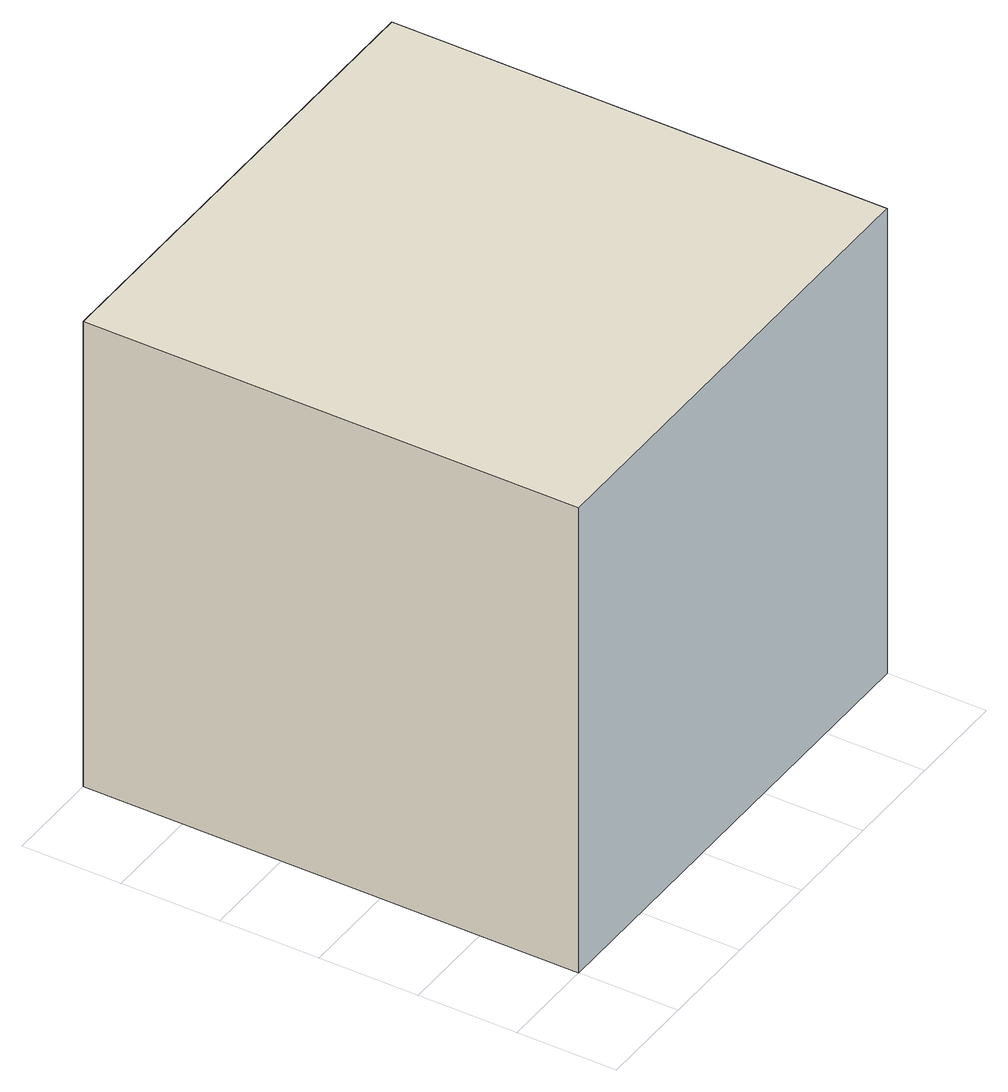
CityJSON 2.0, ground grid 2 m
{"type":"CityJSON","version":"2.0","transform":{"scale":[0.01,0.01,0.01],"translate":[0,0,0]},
"CityObjects":{
"object1":{"type":"GenericCityObject","geometry":[{"type":"MultiSurface","lod":"1","boundaries":[[[0,1,2,3]],[[4,5,6,7]],[[0,3,5,4]],[[3,2,6,5]],[[2,1,7,6]],[[1,0,4,7]],[[8,9,10]],[[8,11,9]],[[9,11,10]],[[8,10,11]]],"semantics":{"surfaces":[{"type":"GroundSurface"},{"type":"WallSurface","on_footprint_edge":false},{"type":"RoofSurface"},{"type":"WallSurface","on_footprint_edge":true}],"values":[0,1,null,2,2,3,null,2,2,0]}}]}
},
"vertices":[
[0,0,0],[0,1000,0],[1000,1000,0],[1000,0,0],[0,0,1000],[1000,0,1000],[1000,1000,1000],[0,1000,1000],[200,200,0],[800,200,0],[500,500,0],[500,500,900]
]}
